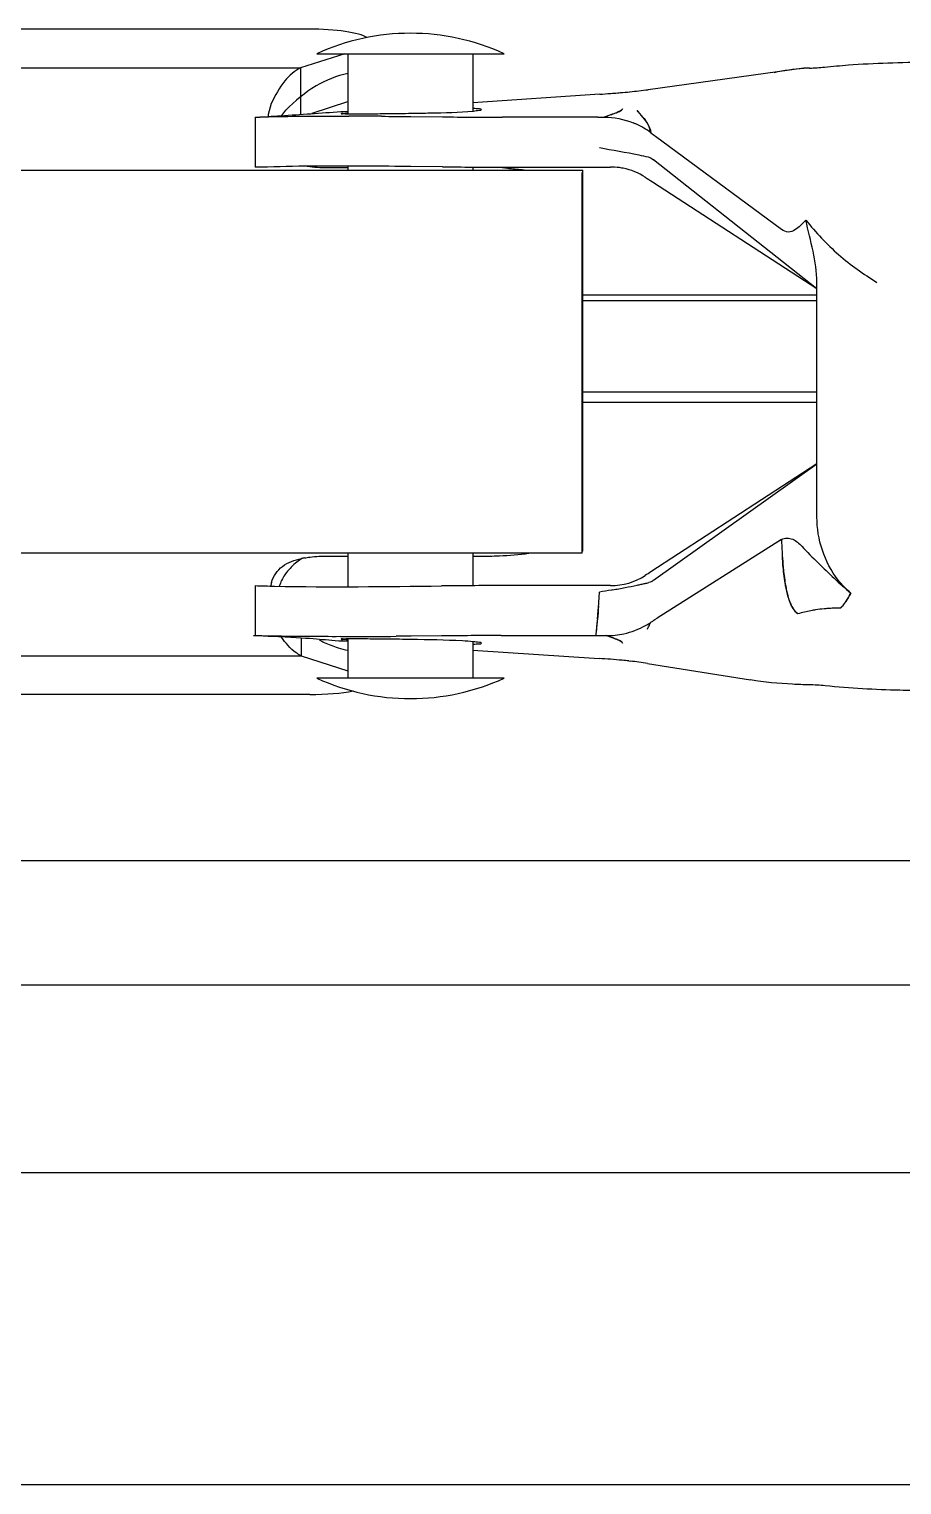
# Model space of a CAD drawing. Header units: millimetres. Extents: x 1186 to 6713, y 237 to 5598.
# Drawn here: x 1871.11 to 1899.08, y 4345.34 to 4391.96 of the extents above; entities that cross this region are included whole.
import ezdxf

# ---------------------------------------------------------------- set-up
doc = ezdxf.new("R2010")
doc.units = ezdxf.units.MM
doc.header["$LTSCALE"] = 384.175
doc.layers.get('0').update_dxf_attribs({"linetype": 'CONTINUOUS'})

msp = doc.modelspace()

# ---------------------------------------------------------------- linework, layer by layer
at = {"color": 0, "linetype": 'Continuous'}
for p, q in [((1880.08371, 4391.95876), (1862.57399, 4391.95876)), ((1881.22298, 4391.17166), (1879.80668, 4390.71909)), ((1880.32885, 4391.17166), (1886.32885, 4391.17166)), ((1881.32885, 4391.17166), (1881.32885, 4389.24568)), ((1885.32885, 4391.17166), (1885.32885, 4389.33494)), ((1862.85102, 4390.71909), (1879.80668, 4390.71909)), ((1879.80686, 4390.71906), (1879.80686, 4389.22781)), ((1895.93256, 4390.70477), (1890.94295, 4390.01861)), ((1889.39563, 4389.87375), (1885.32885, 4389.60261)), ((1890.3608, 4389.9517), (1890.35423, 4389.93721)), ((1878.8722, 4389.57605), (1878.77505, 4389.22231)), ((1880.18258, 4389.27166), (1881.32885, 4389.63795)), ((1878.35605, 4389.13766), (1878.36345, 4389.13853)), ((1878.35605, 4389.13766), (1878.35605, 4387.53766)), ((1878.36345, 4389.13853), (1878.38779, 4389.13936)), ((1878.36351, 4389.13799), (1878.37335, 4389.13841)), ((1881.08817, 4389.1739), (1881.35697, 4389.17324)), ((1881.09825, 4389.31767), (1881.31599, 4389.33293)), ((1883.34741, 4389.1585), (1884.35746, 4389.14861)), ((1889.33181, 4389.13766), (1886.26611, 4389.13766)), ((1889.78586, 4389.22993), (1889.77995, 4389.2278)), ((1889.78586, 4389.22993), (1889.78027, 4389.22783)), ((1890.72973, 4389.19722), (1890.72304, 4389.20475)), ((1895.22007, 4385.54526), (1891.18644, 4388.52499)), ((1880.66158, 4387.52563), (1881.32885, 4387.52563)), ((1881.3577, 4387.57324), (1881.08808, 4387.57391)), ((1881.32885, 4387.57321), (1881.32885, 4387.43766)), ((1884.35746, 4387.54861), (1883.34544, 4387.55852)), ((1885.32885, 4387.54108), (1885.32885, 4387.43766)), ((1886.26611, 4387.53766), (1889.18558, 4387.53766)), ((1896.35581, 4383.63766), (1891.11985, 4387.77454)), ((1853.85651, 4387.43766), (1888.85651, 4387.43766)), ((1888.82885, 4375.17166), (1888.82885, 4387.37166)), ((1888.85715, 4376.83766), (1888.85651, 4387.43766)), ((1896.35554, 4383.63766), (1891.09041, 4387.06086)), ((1896.35581, 4377.8294), (1896.35581, 4383.84592)), ((1896.35554, 4383.43833), (1888.82885, 4383.43833)), ((1888.82885, 4383.27166), (1896.35581, 4383.27166)), ((1888.82885, 4380.33766), (1896.35581, 4380.33766)), ((1896.35581, 4380.00432), (1888.82885, 4380.00432)), ((1896.35569, 4378.03766), (1891.03318, 4374.57723)), ((1891.11985, 4374.30826), (1896.35581, 4378.03766)), ((1896.35574, 4376.33255), (1896.35581, 4377.8294)), ((1888.85651, 4375.23766), (1888.85715, 4376.83766)), ((1895.22025, 4375.61421), (1891.23874, 4373.09947)), ((1888.82885, 4375.17166), (1853.82885, 4375.17166)), ((1880.68763, 4375.08369), (1881.32885, 4375.08369)), ((1881.32885, 4375.17166), (1881.32885, 4374.10311)), ((1885.32885, 4375.17166), (1885.32885, 4374.13446)), ((1885.32885, 4375.08369), (1885.8549, 4375.08369)), ((1888.85651, 4375.23766), (1888.82885, 4375.23766)), ((1878.3562, 4374.13766), (1878.3562, 4372.53766)), ((1889.31522, 4374.13766), (1886.23306, 4374.13766)), ((1889.80662, 4373.99951), (1889.77175, 4373.99336)), ((1889.31981, 4373.06024), (1889.31519, 4373.01159)), ((1889.32009, 4373.06021), (1889.31519, 4373.01159)), ((1889.3198, 4373.06024), (1889.34833, 4373.33924)), ((1891.16442, 4373.0481), (1891.23926, 4373.09484)), ((1895.74879, 4373.23346), (1895.7206, 4373.25431)), ((1879.83192, 4372.44629), (1879.83195, 4371.89026)), ((1881.3246, 4372.34192), (1881.15368, 4372.35392)), ((1881.32885, 4372.42964), (1881.32885, 4371.17166)), ((1883.34951, 4372.51732), (1882.876, 4372.51283)), ((1884.32441, 4372.52677), (1883.34951, 4372.51732)), ((1885.32885, 4372.34034), (1885.32885, 4371.17166)), ((1886.23306, 4372.53766), (1889.26779, 4372.53766)), ((1862.87608, 4371.89024), (1879.83179, 4371.89024)), ((1879.83179, 4371.89024), (1881.32885, 4371.41168)), ((1885.32885, 4372.07271), (1889.37338, 4371.80305)), ((1890.33341, 4371.72503), (1890.37352, 4371.72051)), ((1890.92762, 4371.64564), (1894.22709, 4371.11609)), ((1886.32885, 4371.17166), (1880.32885, 4371.17166)), ((1880.1074, 4370.65056), (1862.59768, 4370.65056)), ((1764.82885, 4365.33766), (1977.82885, 4365.33766)), ((1977.82885, 4361.33766), (1764.82885, 4361.33766)), ((1764.32885, 4355.33766), (1978.32885, 4355.33766)), ((1978.32885, 4345.33766), (1764.32885, 4345.33766))]:
    msp.add_line(p, q, dxfattribs=at)
for centre, radius, start, end in [((1883.32885, 4384.61544), 7.21, 65.4121, 114.5879), ((1896.50849, 4375.16577), 15.54968, 91.432487, 92.122613), ((1895.9691, 4396.68153), 5.97284, 271.445494, 276.023798), ((1885.9839, 4440.37823), 50.61959, 273.864629, 274.264422), ((1886.6082, 4431.63099), 41.85017, 273.819014, 274.302773), ((1887.49896, 4419.69447), 29.88044, 274.316527, 274.745921), ((1887.43744, 4420.48242), 30.67082, 274.3206, 274.738952), ((1887.32471, 4421.81114), 32.00428, 274.743274, 274.912794), ((1887.62493, 4418.20399), 28.38468, 274.741746, 274.932786), ((1888.38672, 4409.70197), 19.84865, 274.851935, 275.707722), ((1888.08863, 4412.93501), 23.09535, 274.910656, 275.646024), ((1880.28353, 4389.02862), 1.52083, 172.683171, 174.930804), ((1880.54701, 4163.05115), 226.12354, 89.528599, 89.7947714), ((1880.3097, 4595.36295), 206.12203, 270.4567152, 270.6402968), ((1880.91962, 4544.7245), 155.47993, 270.6240872, 270.897979), ((1886.49164, 4593.36736), 204.22991, 269.4012538, 269.9367288), ((1889.334, 4455.35106), 66.21341, 269.9981056, 270.1784815), ((1889.65949, 4390.04592), 0.81062, 293.305541, 295.762383), ((1889.77172, 4389.81838), 0.55664, 295.476919, 297.019265), ((1889.73459, 4389.889), 0.63666, 295.813824, 297.144062), ((1889.5313, 4386.63091), 2.50832, 65.879866, 68.069616), ((1889.53611, 4386.64243), 2.49585, 53.026239, 65.872692), ((1889.88074, 4388.35659), 1.19395, 29.790502, 30.295839), ((1903.20101, 4404.76944), 20.20475, 232.984905, 233.512975), ((1886.49141, 4591.76746), 204.22992, 269.4013184, 269.9367934), ((1885.78264, 4378.49268), 9.0339, 85.81056, 86.926917), ((1889.1972, 4456.30748), 68.76982, 269.9903132, 270.4532172), ((1889.75599, 4385.45371), 2.08615, 88.89786, 90.406844), ((1889.75737, 4385.48381), 2.05603, 80.227646, 88.920101), ((1889.767, 4385.54668), 1.99244, 78.909044, 80.1938), ((1907.93587, 4375.9525), 12.72012, 181.523921, 185.185939), ((1880.40331, 4372.3604), 2.70479, 101.117628, 102.010816), ((1880.43669, 4372.1902), 2.87823, 100.127668, 101.116334), ((1917.69763, 4333.5648), 48.91843, 123.03013, 123.278819), ((1881.92772, 4373.4292), 3.15346, 166.33345, 167.309842), ((1880.18186, 4373.85425), 1.35661, 163.829579, 166.355137), ((1886.45949, 4168.55323), 205.58463, 90.0631029, 90.5950492), ((1889.45091, 4354.28019), 19.85732, 90.188139, 90.397635), ((1885.7278, 4396.82249), 23.18459, 280.132674, 281.147938), ((1885.34244, 4399.11111), 25.50461, 281.003258, 281.884989), ((1888.20155, 4386.18728), 12.26889, 281.226269, 281.85577), ((1887.21928, 4390.85608), 17.0399, 281.862913, 282.292878), ((1880.93925, 4419.65883), 46.51933, 282.297407, 282.449537), ((1877.61465, 4374.40658), 11.78146, 355.46041, 357.66238), ((1896.16216, 4374.37628), 1.34873, 319.751072, 322.756137), ((1896.18736, 4374.35584), 1.31639, 319.719694, 321.968865), ((1896.11338, 4374.41422), 1.41063, 321.952217, 322.727459), ((1895.9615, 4374.52713), 1.59987, 322.803849, 327.121401), ((1895.72224, 4374.68525), 1.88658, 327.035185, 329.106834), ((1895.7416, 4374.67165), 1.863, 327.059946, 328.813843), ((2028.23044, 4358.97604), 139.62282, 174.2105451, 174.4260529), ((1875.63732, 4374.58684), 13.76707, 354.800883, 355.380048), ((1896.02075, 4373.61447), 0.46802, 231.15921, 234.490753), ((1897.0141, 4368.84549), 4.56677, 100.765552, 106.083644), ((1897.03835, 4368.7255), 4.68918, 98.911213, 100.782772), ((1897.04714, 4368.66832), 4.74703, 95.572076, 98.909136), ((1897.05004, 4368.6411), 4.7744, 94.857573, 95.575013), ((1897.05072, 4368.63595), 4.77961, 93.488586, 95.577032), ((1897.05061, 4368.6343), 4.78123, 93.486246, 94.857479), ((1897.05072, 4368.63279), 4.78274, 91.571441, 93.486459), ((1897.05039, 4368.64683), 4.7687, 89.320053, 91.572086), ((1897.05076, 4368.63912), 4.77642, 90.819598, 91.569563), ((1897.05063, 4368.65071), 4.76484, 89.322161, 90.819974), ((1896.3973, 4374.16635), 1.03339, 313.375116, 316.346242), ((1896.29423, 4374.26431), 1.1756, 316.359635, 319.75742), ((1889.6292, 4374.997), 2.46029, 269.695754, 282.709551), ((1889.56601, 4375.25876), 2.72953, 282.794561, 298.387068), ((1889.75943, 4374.89943), 2.32146, 298.403525, 302.813913), ((1890.07026, 4373.26585), 0.99909, 328.539403, 333.040154), ((1890.10506, 4373.2465), 0.95932, 328.439178, 333.127469), ((1890.07904, 4373.26134), 0.98921, 333.042154, 337.341417), ((1890.0562, 4373.27183), 1.01435, 333.098952, 337.291153), ((1890.06554, 4373.26654), 1.00368, 337.364293, 341.519731), ((1881.87, 4374.97733), 2.9581, 253.093674, 259.446733), ((1880.81221, 4536.70789), 164.20622, 270.0949569, 270.2443132), ((1880.2129, 4651.90839), 279.40825, 270.2664759, 270.5461062), ((1880.30791, 4166.12894), 206.30546, 89.3597555, 89.5426195), ((1880.92031, 4217.00463), 155.42611, 89.1017453, 89.375928), ((1886.45969, 4166.95312), 205.58466, 90.0631586, 90.5951049), ((1886.80744, 4363.52152), 9.43383, 71.173885, 71.532047), ((1889.84953, 4372.00951), 0.41189, 60.409291, 62.655209), ((1883.32885, 4377.72789), 7.21, 245.4121, 294.5879), ((1896.00653, 4365.01697), 5.94384, 84.079493, 89.108486)]:
    msp.add_arc(centre, radius, start, end, dxfattribs=at)
for centre, major_axis, ratio, start_param, end_param in [((1880.03146, 4391.54674), (2.01666, 0.01114), 0.20423209, 0.31526426, 1.54375492), ((1880.05561, 4371.06258), (2.01665, -0.01104), 0.20423463, -1.54399511, -0.7766301)]:
    msp.add_ellipse(centre, major_axis=major_axis, ratio=ratio, start_param=start_param, end_param=end_param, dxfattribs=at)
for points, knots in [([(1896.5959, 4390.74168), (1896.85095, 4390.76855), (1897.95014, 4390.86615), (1899.05445, 4390.90023), (1899.90137, 4390.90025)], [0, 0, 0, 0, 0.23243346, 1, 1, 1, 1]), ([(1879.80668, 4390.71909), (1879.6128, 4390.62529), (1879.23218, 4390.27465), (1878.98867, 4389.83474), (1878.8722, 4389.57605)], [0, 0, 0, 0, 0.43154341, 1, 1, 1, 1]), ([(1881.32826, 4390.53538), (1880.97057, 4390.4657), (1880.2321, 4390.16665), (1879.62729, 4389.65938), (1879.34035, 4389.3602)], [0, 0, 0, 0, 0.46782394, 1, 1, 1, 1]), ([(1885.34763, 4389.33466), (1885.4121, 4389.3404), (1885.47148, 4389.36132), (1885.60612, 4389.35745), (1885.60599, 4389.38059)], [0, 0, 0, 0, 0.73659322, 1, 1, 1, 1]), ([(1885.60599, 4389.38059), (1885.60585, 4389.40324), (1885.47216, 4389.39494), (1885.41366, 4389.41278), (1885.34976, 4389.41582)], [0, 0, 0, 0, 0.2614962, 1, 1, 1, 1]), ([(1890.12511, 4389.40745), (1890.11694, 4389.39091), (1890.08607, 4389.35705), (1890.0477, 4389.33429), (1890.0246, 4389.3225)], [0, 0, 0, 0, 0.41574244, 1, 1, 1, 1]), ([(1890.02505, 4389.32247), (1890.04827, 4389.33438), (1890.08657, 4389.35666), (1890.11811, 4389.39061), (1890.12513, 4389.40745)], [0, 0, 0, 0, 0.58854097, 1, 1, 1, 1]), ([(1878.35605, 4389.13766), (1878.37583, 4389.13857), (1878.51097, 4389.14521), (1878.64607, 4389.15289), (1878.76139, 4389.15972)], [0, 0, 0, 0, 0.14627647, 1, 1, 1, 1]), ([(1878.37335, 4389.13841), (1878.46023, 4389.14208), (1879.36481, 4389.17184), (1880.27009, 4389.1752), (1881.08817, 4389.1739)], [0, 0, 0, 0, 0.0960798, 1, 1, 1, 1]), ([(1878.76139, 4389.15972), (1878.89939, 4389.1679), (1879.6786, 4389.21665), (1880.45734, 4389.27265), (1881.09825, 4389.31767)], [0, 0, 0, 0, 0.1770698, 1, 1, 1, 1]), ([(1881.31861, 4389.2762), (1881.26565, 4389.27216), (1881.2206, 4389.24811), (1881.10578, 4389.27099), (1881.10608, 4389.25278)], [0, 0, 0, 0, 0.74458718, 1, 1, 1, 1]), ([(1881.10608, 4389.25278), (1881.10635, 4389.23633), (1881.21046, 4389.26384), (1881.25193, 4389.24518), (1881.30035, 4389.2449)], [0, 0, 0, 0, 0.25353133, 1, 1, 1, 1]), ([(1881.30035, 4389.2449), (1881.34164, 4389.24467), (1881.5591, 4389.24443), (1881.77655, 4389.24607), (1881.95272, 4389.24747)], [0, 0, 0, 0, 0.18985327, 1, 1, 1, 1]), ([(1883.35666, 4389.26367), (1883.55802, 4389.26687), (1884.22184, 4389.2807), (1884.88672, 4389.29365), (1885.34763, 4389.33466)], [0, 0, 0, 0, 0.30324621, 1, 1, 1, 1]), ([(1889.5402, 4389.13798), (1889.56178, 4389.14757), (1889.6076, 4389.1668), (1889.6541, 4389.1843), (1889.67864, 4389.19306)], [0, 0, 0, 0, 0.47552284, 1, 1, 1, 1]), ([(1889.67864, 4389.19306), (1889.69517, 4389.19897), (1889.72887, 4389.21052), (1889.76262, 4389.2219), (1889.77973, 4389.22768)], [0, 0, 0, 0, 0.49292121, 1, 1, 1, 1]), ([(1890.72961, 4389.19666), (1890.74344, 4389.18172), (1890.77245, 4389.14982), (1890.80041, 4389.11698), (1890.81478, 4389.09933)], [0, 0, 0, 0, 0.47221315, 1, 1, 1, 1]), ([(1890.81441, 4389.09949), (1890.83218, 4389.07779), (1890.86645, 4389.03212), (1890.89702, 4388.98391), (1890.91164, 4388.9589)], [0, 0, 0, 0, 0.49197598, 1, 1, 1, 1]), ([(1881.08808, 4387.57391), (1880.70879, 4387.57451), (1879.79789, 4387.57969), (1878.88756, 4387.53766), (1878.35605, 4387.53766)], [0, 0, 0, 0, 0.41643984, 1, 1, 1, 1]), ([(1883.34544, 4387.55852), (1883.17238, 4387.56022), (1882.50981, 4387.56659), (1881.84722, 4387.57162), (1881.3577, 4387.57324)], [0, 0, 0, 0, 0.26120322, 1, 1, 1, 1]), ([(1886.4426, 4387.50244), (1886.49857, 4387.49834), (1886.71665, 4387.48041), (1886.93412, 4387.45592), (1887.09568, 4387.43689)], [0, 0, 0, 0, 0.25649637, 1, 1, 1, 1]), ([(1895.99927, 4385.83671), (1895.88796, 4385.72752), (1895.73868, 4385.55134), (1895.43495, 4385.42687), (1895.28321, 4385.49862), (1895.21999, 4385.5453)], [0, 0, 0, 0, 0.50666474, 0.74463627, 1, 1, 1, 1]), ([(1895.99927, 4385.8367), (1896.3296, 4385.45163), (1897.00632, 4384.69011), (1897.84942, 4384.11711), (1898.27501, 4383.84592)], [0, 0, 0, 0, 0.50132855, 1, 1, 1, 1]), ([(1897.43955, 4373.90026), (1897.29093, 4374.02448), (1896.65694, 4374.67272), (1896.35563, 4375.62354), (1896.35574, 4376.33255)], [0, 0, 0, 0, 0.21457432, 1, 1, 1, 1]), ([(1895.22025, 4375.61422), (1895.3212, 4375.67806), (1895.61156, 4375.65983), (1895.95837, 4375.3023), (1896.54989, 4374.70412), (1897.07595, 4374.20405), (1897.43953, 4373.90026)], [0, 0, 0, 0, 0.12375421, 0.25101645, 0.50909358, 1, 1, 1, 1]), ([(1878.87892, 4374.23206), (1878.90885, 4374.33517), (1878.99418, 4374.53269), (1879.3, 4374.85103), (1879.62351, 4374.9598), (1879.84045, 4375.00597)], [0, 0, 0, 0, 0.24811649, 0.48745309, 1, 1, 1, 1]), ([(1879.87905, 4375.01615), (1879.83021, 4374.98732), (1879.651, 4374.87098), (1879.4929, 4374.72235), (1879.39407, 4374.60056)], [0, 0, 0, 0, 0.26554969, 1, 1, 1, 1]), ([(1879.93057, 4375.02358), (1879.99133, 4375.03444), (1880.2421, 4375.07121), (1880.49601, 4375.08369), (1880.68763, 4375.08369)], [0, 0, 0, 0, 0.24364336, 1, 1, 1, 1]), ([(1885.8549, 4375.08369), (1885.96366, 4375.08369), (1886.38714, 4375.09238), (1886.80899, 4375.13567), (1887.12147, 4375.17243)], [0, 0, 0, 0, 0.25688615, 1, 1, 1, 1]), ([(1879.39407, 4374.60056), (1879.36283, 4374.56205), (1879.25236, 4374.41397), (1879.16766, 4374.24545), (1879.12874, 4374.11595)], [0, 0, 0, 0, 0.26832856, 1, 1, 1, 1]), ([(1895.26782, 4374.80275), (1895.27415, 4374.73269), (1895.29893, 4374.4814), (1895.33229, 4374.23064), (1895.3673, 4374.05184)], [0, 0, 0, 0, 0.27857876, 1, 1, 1, 1]), ([(1895.36736, 4374.0523), (1895.35655, 4374.10708), (1895.31242, 4374.35568), (1895.28477, 4374.60696), (1895.26783, 4374.80283)], [0, 0, 0, 0, 0.22118869, 1, 1, 1, 1]), ([(1878.3562, 4374.13766), (1878.56346, 4374.12883), (1880.55248, 4374.07779), (1882.54244, 4374.11023), (1884.32441, 4374.12677)], [0, 0, 0, 0, 0.10426994, 1, 1, 1, 1]), ([(1891.11985, 4374.30826), (1891.09644, 4374.29158), (1891.04867, 4374.26069), (1890.99523, 4374.23936), (1890.96787, 4374.23334)], [0, 0, 0, 0, 0.50646506, 1, 1, 1, 1]), ([(1895.3673, 4374.05184), (1895.377, 4374.0023), (1895.41399, 4373.83075), (1895.46448, 4373.66106), (1895.51574, 4373.54691)], [0, 0, 0, 0, 0.28747728, 1, 1, 1, 1]), ([(1895.50777, 4373.56488), (1895.50038, 4373.58212), (1895.48592, 4373.61785), (1895.47275, 4373.65407), (1895.46628, 4373.67276)], [0, 0, 0, 0, 0.48680609, 1, 1, 1, 1]), ([(1895.56172, 4373.45419), (1895.55209, 4373.47157), (1895.53317, 4373.50804), (1895.51611, 4373.54541), (1895.50777, 4373.56488)], [0, 0, 0, 0, 0.4840001, 1, 1, 1, 1]), ([(1897.30509, 4373.65872), (1897.29395, 4373.64154), (1897.27149, 4373.60819), (1897.24779, 4373.57571), (1897.23585, 4373.56001)], [0, 0, 0, 0, 0.50934307, 1, 1, 1, 1]), ([(1897.107, 4373.41522), (1897.12164, 4373.42899), (1897.15068, 4373.45809), (1897.17805, 4373.48876), (1897.19162, 4373.50476)], [0, 0, 0, 0, 0.48929047, 1, 1, 1, 1]), ([(1890.99192, 4372.88024), (1890.99664, 4372.8915), (1891.00561, 4372.91406), (1891.01369, 4372.93694), (1891.01746, 4372.94839)], [0, 0, 0, 0, 0.50320359, 1, 1, 1, 1]), ([(1891.01746, 4372.94839), (1891.04242, 4372.96676), (1891.09089, 4373.00079), (1891.14058, 4373.033), (1891.16442, 4373.0481)], [0, 0, 0, 0, 0.52334042, 1, 1, 1, 1]), ([(1881.15368, 4372.35392), (1880.46997, 4372.40197), (1880.22288, 4372.45272), (1878.10708, 4372.53766), (1878.3562, 4372.53766)], [0, 0, 0, 0, 0.73342248, 1, 1, 1, 1]), ([(1881.08435, 4372.5019), (1880.73753, 4372.50133), (1879.8281, 4372.50398), (1878.91837, 4372.51371), (1878.3562, 4372.53766)], [0, 0, 0, 0, 0.38133007, 1, 1, 1, 1]), ([(1879.83179, 4371.89024), (1879.77428, 4371.91808), (1879.5231, 4372.06905), (1879.32705, 4372.29762), (1879.19904, 4372.48603)], [0, 0, 0, 0, 0.2190814, 1, 1, 1, 1]), ([(1880.4176, 4372.394), (1880.46595, 4372.3682), (1880.65706, 4372.27176), (1880.85737, 4372.19331), (1881.00976, 4372.14707)], [0, 0, 0, 0, 0.25603018, 1, 1, 1, 1]), ([(1881.10607, 4372.42254), (1881.10577, 4372.40443), (1881.21992, 4372.42713), (1881.26471, 4372.40324), (1881.31735, 4372.39921)], [0, 0, 0, 0, 0.2554328, 1, 1, 1, 1]), ([(1881.3004, 4372.43041), (1881.25197, 4372.43014), (1881.21048, 4372.41147), (1881.10634, 4372.43899), (1881.10607, 4372.42254)], [0, 0, 0, 0, 0.74644886, 1, 1, 1, 1]), ([(1881.95479, 4372.42783), (1881.88795, 4372.42836), (1881.66983, 4372.4299), (1881.45169, 4372.43128), (1881.3004, 4372.43041)], [0, 0, 0, 0, 0.3064242, 1, 1, 1, 1]), ([(1885.34799, 4372.34062), (1885.23033, 4372.3511), (1884.56711, 4372.39131), (1883.90273, 4372.40296), (1883.35666, 4372.41165)], [0, 0, 0, 0, 0.17783638, 1, 1, 1, 1]), ([(1885.60599, 4372.29473), (1885.60613, 4372.31784), (1885.47166, 4372.31401), (1885.41237, 4372.33489), (1885.34799, 4372.34062)], [0, 0, 0, 0, 0.26340881, 1, 1, 1, 1]), ([(1885.35129, 4372.25957), (1885.41481, 4372.26261), (1885.473, 4372.28032), (1885.60584, 4372.27221), (1885.60599, 4372.29473)], [0, 0, 0, 0, 0.73847365, 1, 1, 1, 1]), ([(1889.85063, 4372.45053), (1889.87834, 4372.44049), (1889.93184, 4372.42131), (1889.9848, 4372.40052), (1890.00975, 4372.38929)], [0, 0, 0, 0, 0.51858171, 1, 1, 1, 1]), ([(1890.01085, 4372.38926), (1889.98661, 4372.40062), (1889.9339, 4372.42218), (1889.8802, 4372.44093), (1889.85171, 4372.45066)], [0, 0, 0, 0, 0.47063248, 1, 1, 1, 1]), ([(1890.00975, 4372.38929), (1890.01476, 4372.38704), (1890.02449, 4372.38253), (1890.03409, 4372.37777), (1890.03872, 4372.37537)], [0, 0, 0, 0, 0.51298034, 1, 1, 1, 1]), ([(1890.0527, 4372.36771), (1890.04615, 4372.37147), (1890.03232, 4372.37892), (1890.01821, 4372.38581), (1890.01085, 4372.38926)], [0, 0, 0, 0, 0.48182789, 1, 1, 1, 1]), ([(1890.12781, 4372.2972), (1890.1221, 4372.31073), (1890.09928, 4372.33852), (1890.07011, 4372.35772), (1890.0527, 4372.36771)], [0, 0, 0, 0, 0.42254987, 1, 1, 1, 1]), ([(1890.05292, 4372.36767), (1890.07033, 4372.35777), (1890.09945, 4372.33849), (1890.12197, 4372.31066), (1890.12779, 4372.2972)], [0, 0, 0, 0, 0.57741712, 1, 1, 1, 1]), ([(1890.33367, 4371.72501), (1890.26014, 4371.73239), (1889.9404, 4371.7626), (1889.62011, 4371.78659), (1889.3734, 4371.80306)], [0, 0, 0, 0, 0.23009588, 1, 1, 1, 1]), ([(1896.09901, 4370.96009), (1895.9252, 4370.96275), (1895.29909, 4370.9831), (1894.67398, 4371.04434), (1894.22709, 4371.11609)], [0, 0, 0, 0, 0.27749117, 1, 1, 1, 1]), ([(1899.88164, 4370.77506), (1899.59275, 4370.77507), (1898.50406, 4370.78714), (1897.4153, 4370.84678), (1896.61963, 4370.92908)], [0, 0, 0, 0, 0.26532509, 1, 1, 1, 1])]:
    msp.add_open_spline(points, degree=3, knots=knots, dxfattribs=at)
for points in [[(1894.98508, 4390.57442), (1895.2971, 4390.63981), (1895.61432, 4390.68591), (1895.93256, 4390.70477)], [(1890.3608, 4389.95174), (1890.55507, 4389.97206), (1890.74944, 4389.992), (1890.94295, 4390.01861)], [(1879.2116, 4389.18921), (1879.24697, 4389.25117), (1879.29097, 4389.3087), (1879.34035, 4389.3602)], [(1882.40743, 4389.16704), (1882.72076, 4389.16454), (1883.03408, 4389.16158), (1883.34741, 4389.1585)], [(1889.54025, 4389.13798), (1889.85532, 4389.13899), (1890.17584, 4389.0754), (1890.4681, 4388.95773)], [(1889.77995, 4389.2278), (1889.6997, 4389.19881), (1889.62032, 4389.16749), (1889.54026, 4389.13798)], [(1889.77973, 4389.22768), (1889.84718, 4389.25047), (1889.91481, 4389.27321), (1889.98017, 4389.30145)], [(1890.01116, 4389.31587), (1889.93861, 4389.28126), (1889.86149, 4389.25713), (1889.78586, 4389.22993)], [(1890.72304, 4389.20475), (1890.67979, 4389.25347), (1890.63605, 4389.30178), (1890.59358, 4389.35118)], [(1890.59377, 4389.35114), (1890.63006, 4389.29296), (1890.68303, 4389.24699), (1890.72961, 4389.19666)], [(1890.91452, 4388.95357), (1890.86366, 4389.04191), (1890.79735, 4389.12095), (1890.72973, 4389.19722)], [(1891.03723, 4388.63641), (1891.00793, 4388.74591), (1890.97107, 4388.85533), (1890.91452, 4388.95357)], [(1890.91691, 4388.94978), (1890.97251, 4388.85268), (1891.02002, 4388.74696), (1891.03722, 4388.6364)], [(1889.38615, 4388.16349), (1889.8075, 4388.08761), (1890.22995, 4388.01705), (1890.64904, 4387.92956)], [(1880.02607, 4387.56639), (1880.23624, 4387.53661), (1880.44931, 4387.52563), (1880.66158, 4387.52563)], [(1890.64902, 4387.92957), (1890.74792, 4387.90904), (1890.84687, 4387.88868), (1890.94535, 4387.86625)], [(1890.95024, 4387.86583), (1891.013, 4387.85229), (1891.06947, 4387.81434), (1891.11985, 4387.77454)], [(1890.85668, 4387.21388), (1890.64429, 4387.35371), (1890.39982, 4387.45298), (1890.15028, 4387.5019)], [(1890.85668, 4387.21389), (1890.93308, 4387.16353), (1891.00944, 4387.11308), (1891.08657, 4387.06385)], [(1896.35581, 4383.84592), (1896.35581, 4384.52007), (1896.14462, 4385.17841), (1895.99927, 4385.8367)], [(1895.26783, 4374.80283), (1895.24448, 4375.07275), (1895.2549, 4375.34552), (1895.22025, 4375.61422)], [(1889.74614, 4374.1364), (1890.13141, 4374.13444), (1890.53332, 4374.24971), (1890.85541, 4374.46113)], [(1889.74613, 4374.1364), (1889.62599, 4374.13712), (1889.50585, 4374.13779), (1889.3857, 4374.1374)], [(1889.77175, 4373.99336), (1889.64328, 4373.97085), (1889.51461, 4373.94951), (1889.38631, 4373.92604)], [(1895.46628, 4373.67276), (1895.42352, 4373.7963), (1895.39268, 4373.92403), (1895.36736, 4374.0523)], [(1889.35967, 4373.47796), (1889.37175, 4373.62709), (1889.38165, 4373.77649), (1889.38631, 4373.92604)], [(1895.51574, 4373.54691), (1895.56553, 4373.43605), (1895.63254, 4373.32611), (1895.72722, 4373.24993)], [(1897.33538, 4373.70695), (1897.3733, 4373.76956), (1897.40776, 4373.83433), (1897.43955, 4373.90026)], [(1897.43945, 4373.90026), (1897.40941, 4373.83766), (1897.37684, 4373.77618), (1897.34117, 4373.71661)], [(1889.35915, 4373.4741), (1889.34803, 4373.33597), (1889.33402, 4373.19809), (1889.32009, 4373.06021)], [(1895.7206, 4373.25431), (1895.65426, 4373.30763), (1895.60296, 4373.37974), (1895.56172, 4373.45419)], [(1889.31519, 4373.01159), (1889.2993, 4372.85362), (1889.28396, 4372.6956), (1889.26779, 4372.53766)], [(1889.26779, 4372.53766), (1889.38286, 4372.53766), (1889.49793, 4372.53774), (1889.61299, 4372.5363)], [(1889.61613, 4372.53675), (1889.69463, 4372.50894), (1889.77232, 4372.47889), (1889.85063, 4372.45053)], [(1889.79611, 4372.46952), (1889.73544, 4372.48984), (1889.67519, 4372.51172), (1889.61631, 4372.53675)], [(1890.92762, 4371.64564), (1890.74368, 4371.67511), (1890.55866, 4371.69763), (1890.37378, 4371.72051)]]:
    msp.add_open_spline(points, degree=3, dxfattribs=at)

doc.saveas('drawing.dxf')
